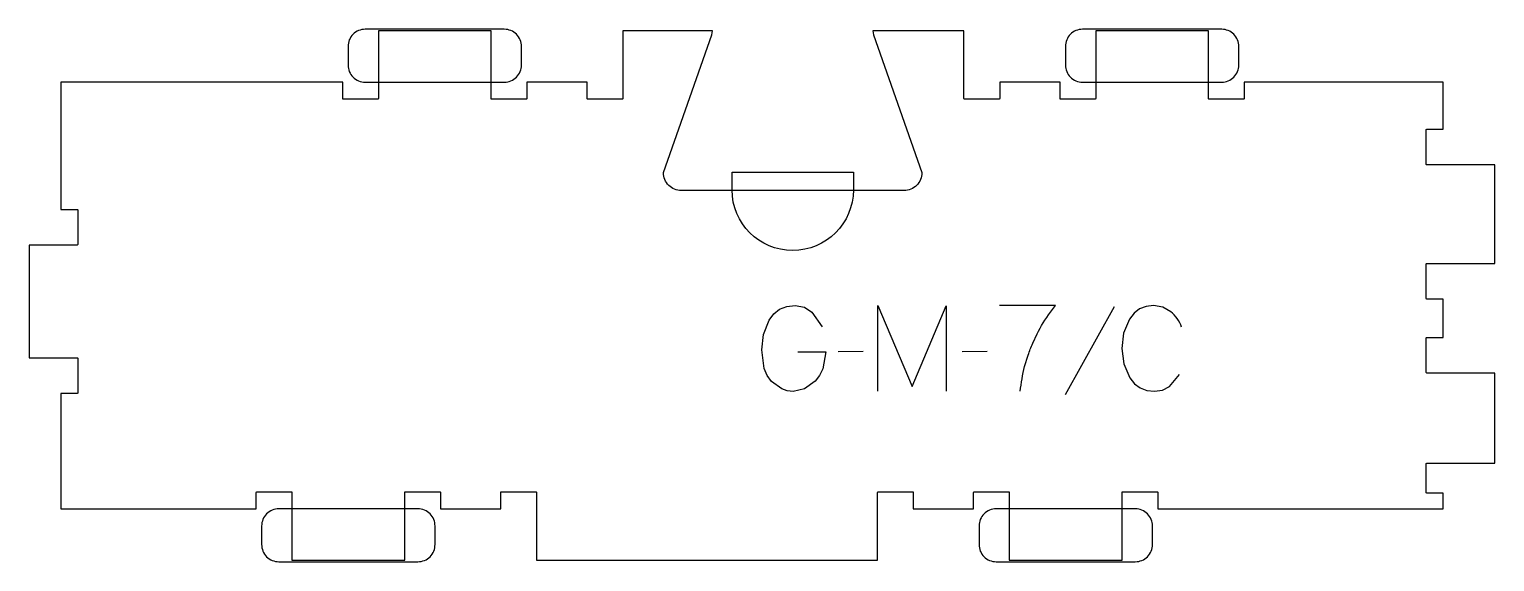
# Model space of a CAD drawing. Header units: millimetres. Extents: x -254 to 259, y -90 to 97.
import ezdxf

# ---------------------------------------------------------------- set-up
doc = ezdxf.new("R2010")
doc.units = ezdxf.units.MM
for name, color, linetype, true_color in [('1_ANYTOOL_1MMDEEP_LABELS_S', 2, 'Continuous', 0xffff00), ('4_ANYTOOL_CUTTHROUGH_OUTSI', 5, 'Continuous', 0x0000ff), ('5_ANYTOOL_HALF_MILL_9MM_IN', 3, 'Continuous', 0x00ff00)]:
    doc.layers.add(name, color=color, linetype=linetype, true_color=true_color)

msp = doc.modelspace()

# ---------------------------------------------------------------- linework, layer by layer
at = {"layer": '1_ANYTOOL_1MMDEEP_LABELS_S'}
for p, q in [((125.61, -0.47), (108.43, -31.24)), ((37.67, -16.11), (28.89, -16.2)), ((81.17, -16.11), (72.39, -16.2))]:
    msp.add_line(p, q, dxfattribs=at)
for points in [[(14.79, -16.2), (24.56, -16.24), (23.54, -22.17), (22.4, -24.53), (20.83, -26.49), (17.15, -29.13), (13.16, -30.04), (11.12, -29.84), (9.18, -29.19), (5.57, -26.53), (4.07, -24.51), (3, -22), (2.14, -15.51), (2.81, -10.18), (4.8, -5.06), (6.38, -2.84), (8.41, -1.26), (10.9, -0.32), (13.84, 0), (17.1, -0.57), (19.67, -2.27), (23.36, -7.41)], [(42.81, -30), (42.81, 0), (54.81, -28.37), (66.81, -0.13), (66.81, -30)]]:
    msp.add_lwpolyline(points, dxfattribs=at)
for points in [[(92.7, -30, -0.028789), (94.24, -21.34), (95.49, -17.36, -0.025533), (97.07, -13.2), (98.61, -9.94, -0.047754), (103.29, -2.31), (105.04, 0), (85.46, 0)], [(149.23, -7.5, 0.131103), (145.46, -2.14), (142.69, -0.54), (139.37, 0), (136.78, -0.29), (134.52, -1.18), (132.6, -2.65), (131.01, -4.71), (128.92, -9.62), (128.23, -15), (128.94, -20.39), (131.06, -25.33), (132.67, -27.37), (134.66, -28.83), (137, -29.71), (139.71, -30), (142.56, -29.59), (144.94, -28.37), (148.54, -24.17)]]:
    msp.add_lwpolyline(points, format="xyb", dxfattribs=at)
at = {"layer": '4_ANYTOOL_CUTTHROUGH_OUTSI'}
msp.add_lwpolyline([(-15.11, 96.29), (-46.5, 96.29), (-46.5, 72.54, -0.414214), (-46.75, 72.29), (-58.75, 72.29, -0.414214), (-59, 72.54), (-59, 78.29), (-80.13, 78.29), (-80.13, 72.54, -0.414214), (-80.38, 72.29), (-92.38, 72.29, -0.414214), (-92.63, 72.54), (-92.63, 96.29), (-132.13, 96.29), (-132.13, 72.54, -0.414214), (-132.38, 72.29), (-144.38, 72.29, -0.414214), (-144.63, 72.54), (-144.63, 78.29), (-243.39, 78.29), (-243.39, 33.72), (-237.64, 33.72, -0.414214), (-237.39, 33.47), (-237.39, 21.47, -0.414214), (-237.64, 21.22), (-254.39, 21.22), (-254.39, -18.28), (-237.64, -18.28, -0.414214), (-237.39, -18.53), (-237.39, -30.53, -0.414214), (-237.64, -30.78), (-243.39, -30.78), (-243.39, -71.21), (-174.88, -71.21), (-174.88, -65.46, -0.414214), (-174.63, -65.21), (-162.63, -65.21, -0.414214), (-162.38, -65.46), (-162.38, -89.21), (-122.88, -89.21), (-122.88, -65.46, -0.414214), (-122.63, -65.21), (-110.63, -65.21, -0.414214), (-110.38, -65.46), (-110.38, -71.21), (-89.25, -71.21), (-89.25, -65.46, -0.414214), (-89, -65.21), (-77, -65.21, -0.414214), (-76.75, -65.46), (-76.75, -89.21), (42.75, -89.21), (42.75, -65.46, -0.414214), (43, -65.21), (55, -65.21, -0.414214), (55.25, -65.46), (55.25, -71.21), (76.38, -71.21), (76.38, -65.46, -0.414214), (76.63, -65.21), (88.63, -65.21, -0.414214), (88.88, -65.46), (88.88, -89.21), (128.38, -89.21), (128.38, -65.46, -0.414214), (128.63, -65.21), (140.63, -65.21, -0.414214), (140.88, -65.46), (140.88, -71.21), (240.89, -71.21), (240.89, -65.71), (235.14, -65.71, -0.414214), (234.89, -65.46), (234.89, -55.46, -0.414214), (235.14, -55.21), (258.89, -55.21), (258.89, -23.62), (235.14, -23.62, -0.414214), (234.89, -23.37), (234.89, -11.37, -0.414214), (235.14, -11.12), (240.89, -11.12), (240.89, 2.29), (235.14, 2.29, -0.414214), (234.89, 2.54), (234.89, 14.54, -0.414214), (235.14, 14.79), (258.89, 14.79), (258.89, 49.29), (235.14, 49.29, -0.414214), (234.89, 49.54), (234.89, 61.54, -0.414214), (235.14, 61.79), (240.89, 61.79), (240.89, 78.29), (171.13, 78.29), (171.13, 72.54, -0.414214), (170.88, 72.29), (158.88, 72.29, -0.414214), (158.63, 72.54), (158.63, 96.29), (119.13, 96.29), (119.13, 72.54, -0.414214), (118.88, 72.29), (106.88, 72.29, -0.414214), (106.63, 72.54), (106.63, 78.29), (85.5, 78.29), (85.5, 72.54, -0.414214), (85.25, 72.29), (73.25, 72.29, -0.414214), (73, 72.54), (73, 96.29), (41.1, 96.29), (41.34, 94.89), (58.23, 46.62), (58.25, 46.54, -0.414214), (52, 40.29), (-26, 40.29, -0.414214), (-32.25, 46.54), (-32.24, 46.62), (-15.34, 94.9)], format="xyb", close=True, dxfattribs=at)
at = {"layer": '5_ANYTOOL_HALF_MILL_9MM_IN'}
for points in [[(-136.76, 96.79, 0.414214), (-142.76, 90.79), (-142.76, 84.29, 0.414214), (-136.76, 78.29), (-88.01, 78.29, 0.414214), (-82.01, 84.29), (-82.01, 90.79, 0.414214), (-88.01, 96.79)], [(114.51, 96.79, 0.414214), (108.51, 90.79), (108.51, 84.29, 0.414214), (114.51, 78.29), (163.26, 78.29, 0.414214), (169.26, 84.29), (169.26, 90.79, 0.414214), (163.26, 96.79)], [(34.25, 40.54, -1), (-8.25, 40.54), (-8.25, 46.79), (34.25, 46.79)], [(-167.01, -71.21, 0.414214), (-173.01, -77.21), (-173.01, -83.71, 0.414214), (-167.01, -89.71), (-118.26, -89.71, 0.414214), (-112.26, -83.71), (-112.26, -77.21, 0.414214), (-118.26, -71.21)], [(84.26, -71.21, 0.414214), (78.26, -77.21), (78.26, -83.71, 0.414214), (84.26, -89.71), (133.01, -89.71, 0.414214), (139.01, -83.71), (139.01, -77.21, 0.414214), (133.01, -71.21)]]:
    msp.add_lwpolyline(points, format="xyb", close=True, dxfattribs=at)

doc.saveas('drawing.dxf')
